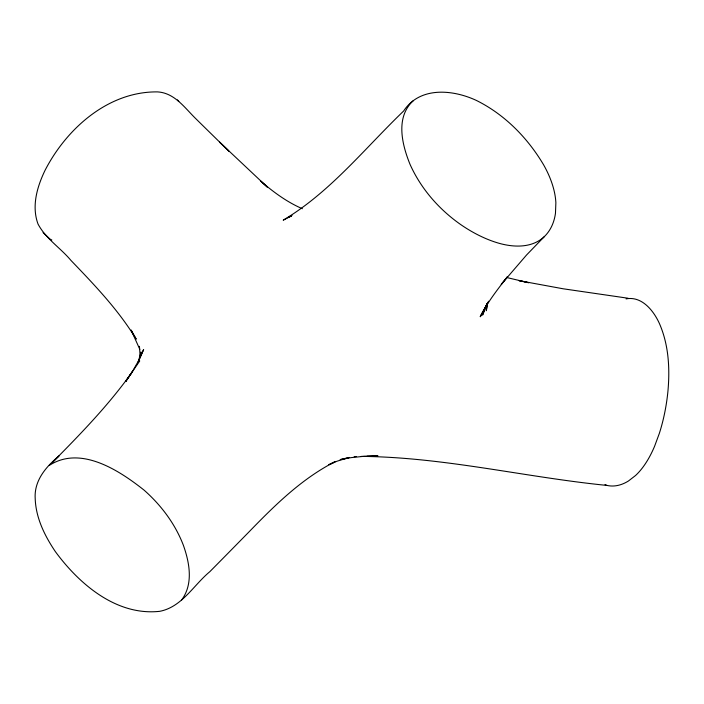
<?xml version="1.0" encoding="UTF-8"?>
<svg xmlns="http://www.w3.org/2000/svg" width="704" height="704" viewBox="0 0 704 704"><rect width="100%" height="100%" fill="white"/><g stroke="black" fill="none" stroke-linecap="round" stroke-linejoin="round"><path stroke-width="1.06" d="M487.344 303.38L486.332 310.71L487.432 303.688M140.756 354.13L141.055 351.991L138.116 362.173L143.625 349.527L138.776 360.36L132.695 371.07L125.673 381.506L132.255 371.897C109.041 404.712 80.907 433.602 52.73 462.132L58.951 455.998C46.006 466.682 33.994 480.682 35.2 498.617C35.86 517.994 44.73 535.85 55.378 551.637C79.367 584.294 116.626 616.079 159.773 611.318C181.949 607.006 193.494 585.2 209.81 571.692C222.746 558.633 235.62 545.521 248.503 532.409C274.437 505.648 301.418 478.861 334.963 461.736L329.058 464.561M487.133 303.406L482.583 315.084L487.01 303.6M487.942 302.482L480.295 316.668C487.555 302.148 497.649 289.309 507.584 276.549L501.23 284.407L526.548 255.006L544.553 236.403A103.189 59.576 45 0 0 555.474 213.206L555.87 202.831A86.231 49.782 45 0 0 543.638 164.886C527.666 137.887 504.689 114.462 476.414 100.452C452.918 89.478 419.804 86.249 403.63 111.03C364.637 148.491 330.229 192.21 283.219 220.167L290.928 216.172M480.295 316.668L488.611 301.198M181.482 600.195C193.547 584.118 189.605 562.83 183.366 545.257C175.19 523.89 161.154 505.217 144.082 490.134C119.187 470.413 80.714 445.122 49.315 465.397M125.673 381.506L139.735 360.95M413.292 100.707C395.226 117.216 401.975 144.47 410.018 164.322C420.878 188.628 438.9 209.29 460.627 224.514A103.083 59.514 45 0 0 497.807 242.924C513.234 247.544 532.136 248.389 544.553 236.403M292.037 215.354L288.279 217.149L291.324 216.225M329.058 464.71L336.952 461.234L349.254 457.45L340.234 459.536M626.076 298.883C641.74 295.865 653.488 310.508 659.314 323.303C668.65 344.467 669.997 368.122 667.964 390.896A103.162 50.248 -82.9 0 1 659.349 433.374L654.606 446.222A85.589 41.694 -82.9 0 1 635.527 475.526L628.417 481.017A103.198 50.266 -82.9 0 1 606.962 485.417C524.911 477.215 443.934 457.107 361.266 456.386M340.366 459.606L351.076 457.635L364.311 456.289L377.951 455.849L367.066 456.218M354.182 456.606L356.374 456.535M628.126 298.241L563.182 288.79L519.006 280.658L528.598 282.709L506.59 277.49M605 484.634L606.962 485.417M302.368 208.718C286.994 202.092 273.381 192.06 260.77 181.166L267.309 187.079L219.586 142.138L228.818 151.114C217.483 139.92 206.061 128.823 194.726 117.621C184.034 106.902 174.161 92.954 157.626 91.898C108.372 91.256 66.581 128.489 45.065 170.306C37.118 186.745 31.425 206.158 38.016 224.03C45.76 238.718 60.509 247.887 71.016 260.489C94.547 284.988 118.325 309.804 136.057 338.976M51.823 240.002L50.046 239.096L43.076 232.558M177.47 99.906L178.807 101.526M136.18 338.967L131.12 330.035L139.814 349.378M139.445 346.342L140.131 356.092"/></g></svg>
